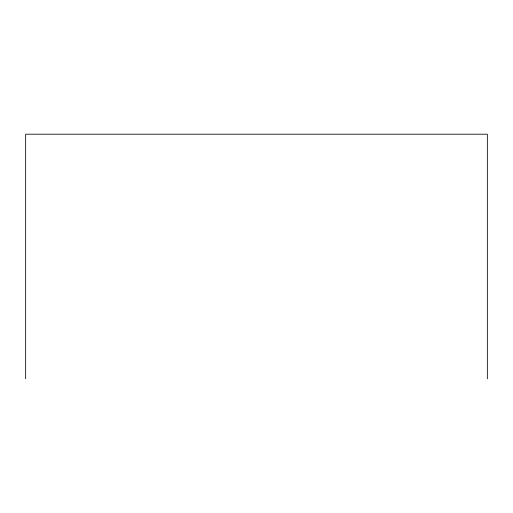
<?xml version="1.0" encoding="UTF-8"?>
<svg xmlns="http://www.w3.org/2000/svg" width="513" height="513" viewBox="0 0 513 513"><rect width="100%" height="100%" fill="white"/><g stroke="black" fill="none" stroke-linecap="round" stroke-linejoin="round"><path stroke-width="0.77" d="M487.35 378.799L487.35 134.201L25.65 134.201L25.65 378.799"/></g></svg>
